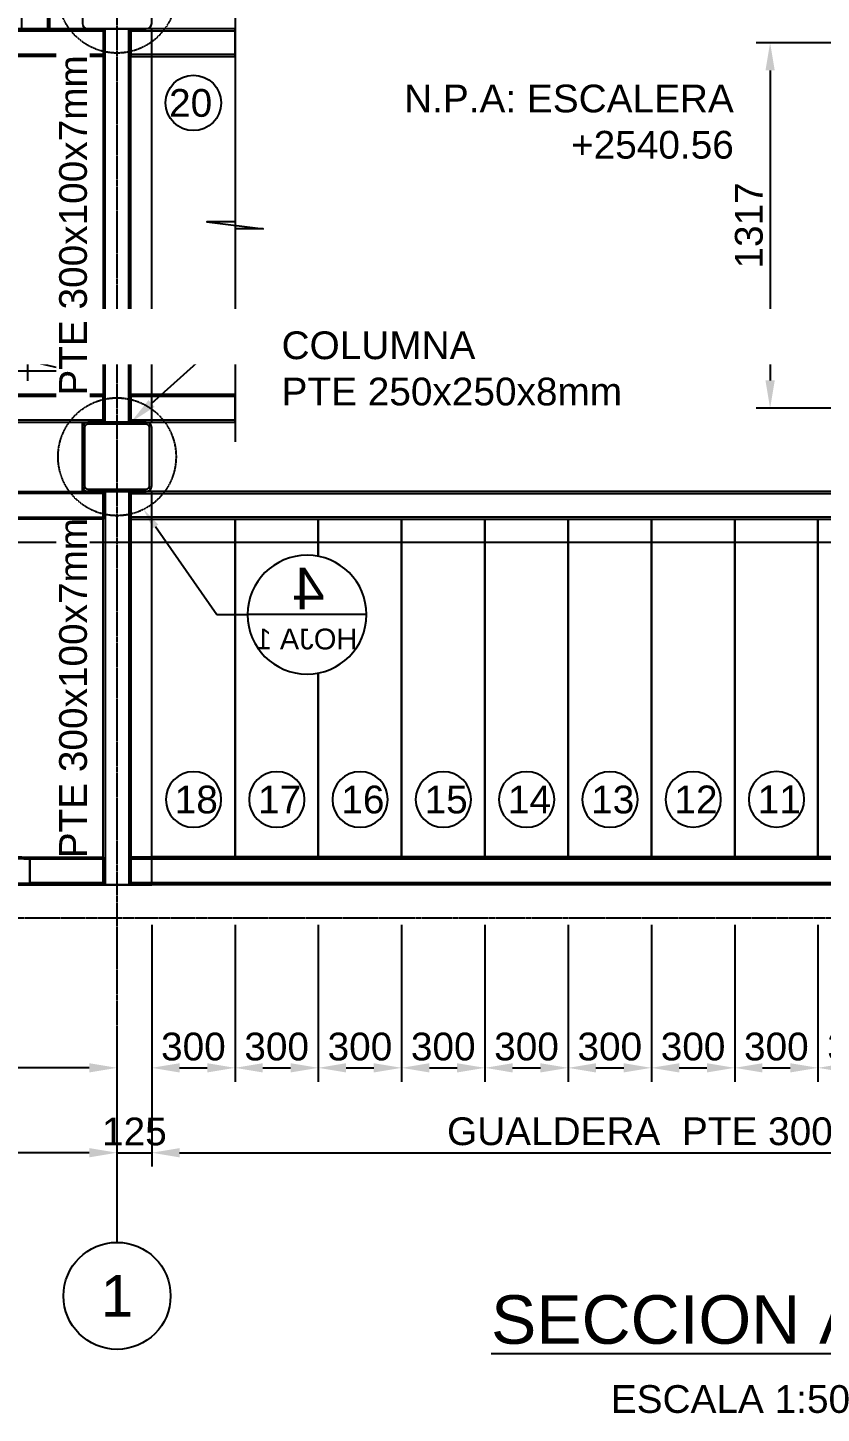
# Model space of a CAD drawing. Header units: millimetres. Extents: x -59786 to 1889966, y -10432 to 69447.
# Drawn here: x 1523 to 4382, y 16645 to 21639 of the extents above; entities that cross this region are included whole.
import ezdxf
from ezdxf import colors
from ezdxf.entities.mleader import LeaderData, LeaderLine
from ezdxf.enums import TextEntityAlignment as Align
from ezdxf.math import Vec2, Vec3

# ---------------------------------------------------------------- set-up
doc = ezdxf.new("R2010")
doc.units = ezdxf.units.MM
doc.header["$LTSCALE"] = 0.2
doc.set_wipeout_variables(frame=1)
doc.linetypes.add('CENTER', pattern=[50.8, 31.75, -6.35, 6.35, -6.35])
doc.linetypes.add('HIDDEN', pattern=[9.525, 6.35, -3.175])
for name, color, linetype in [('EE-5', 7, 'Continuous'), ('EE-TEXTO 1', 4, 'Continuous'), ('EE-TEXTO 2', 2, 'Continuous'), ('SIM-CONCRETO', 8, 'Continuous'), ('SIM-COTAS', 1, 'Continuous'), ('SIM-EJES', 8, 'CENTER'), ('SIM-OCULTOS', 8, 'HIDDEN'), ('SIM-PELDAÑOS', 5, 'Continuous'), ('SIM-PTE 250x250x8mm', 51, 'Continuous'), ('SIM-PTE 300x100x7', 213, 'Continuous')]:
    doc.layers.add(name, color=color, linetype=linetype)
doc.styles.add('ARIAL EE', font='arial.ttf')
doc.styles.get("Standard").update_dxf_attribs({"font": 'arial.ttf'})
doc.dimstyles.new('EE 1_STANDAR', dxfattribs={"dimtxt": 2, "dimasz": 2, "dimexe": 1, "dimexo": 0.5, "dimgap": 0.5, "dimtad": 1, "dimdec": 0, "dimdsep": 46, "dimtxsty": 'ARIAL EE', "dimcen": 1.5, "dimclrd": 256, "dimclre": 256, "dimclrt": 2, "dimadec": 0, "dimazin": 0, "dimtfac": 1, "dimtdec": 0, "dimtix": 1, "dimtmove": 0, "dimatfit": 2, "dimfxl": 1, "dimlwd": -1, "dimlwe": -1, "dimarcsym": 0})

# ---------------------------------------------------------------- blocks, each defined once
blk = doc.blocks.new('*D50')
at = {"layer": 'SIM-COTAS', "transparency": 16777216}
for p, q in [((4802.9, 21584.7), (4147.3, 21584.7)), ((4197.3, 21484.7), (4197.3, 20367.2)), ((4802.9, 20267.2), (4147.3, 20267.2))]:
    blk.add_line(p, q, dxfattribs=at)
for points in [[(4180.6, 21484.7), (4214, 21484.7), (4197.3, 21584.7)], [(4180.6, 20367.2), (4214, 20367.2), (4197.3, 20267.2)]]:
    blk.add_solid(points, dxfattribs=at)
at = {"layer": 'SIM-COTAS', "color": 2, "transparency": 16777216, "insert": (4121.2, 20926), "char_height": 100, "attachment_point": 5, "rotation": 90, "style": 'ARIAL EE'}
blk.add_mtext('1317', dxfattribs=at)
blk = doc.blocks.new('PELDAÑOS')
at = {"layer": 'EE-5'}
blk.add_circle((0, 0), 2, dxfattribs=at)
at = {"layer": 'EE-TEXTO 1', "style": 'ARIAL EE', "flags": 4}
blk.add_attdef('PELDAÑO', text='', height=2, dxfattribs=at).set_placement((-0.2, 0), align=Align.MIDDLE_CENTER)
blk = doc.blocks.new('TÍTULO')
at = {"layer": 'EE-TEXTO 1', "style": 'ARIAL EE'}
blk.add_attdef('%%UVISTAENPLANTA', text='', height=3.5, dxfattribs=at).set_placement((-0.542, 3.499), align=Align.CENTER)
at = {"layer": 'EE-TEXTO 2', "style": 'ARIAL EE'}
for tag, p in [('SUBTITULO', (-0.765, -1.271)), ('ESCALA1:100', (-0.318, -5.146))]:
    blk.add_attdef(tag, text='', height=2, dxfattribs=at).set_placement(p, align=Align.CENTER)
blk = doc.blocks.new('ITEM_1')
at = {"layer": 'EE-5'}
blk.add_circle((0, 0), 3.857, dxfattribs=at)
at = {"layer": 'EE-TEXTO 1', "style": 'ARIAL EE', "flags": 4}
blk.add_attdef('EJE', text='', height=3, dxfattribs=at).set_placement((0.001, -0.001), align=Align.MIDDLE_CENTER)
blk = doc.blocks.new('*D142')
at = {"layer": 'SIM-COTAS', "transparency": 16777216}
for p, q in [((1969.8, 18404.7), (1969.8, 17839.8)), ((2269.8, 18404.7), (2269.8, 17839.8)), ((2069.8, 17889.8), (2169.8, 17889.8))]:
    blk.add_line(p, q, dxfattribs=at)
for points in [[(2069.8, 17906.4), (2069.8, 17873.1), (1969.8, 17889.8)], [(2169.8, 17906.4), (2169.8, 17873.1), (2269.8, 17889.8)]]:
    blk.add_solid(points, dxfattribs=at)
at = {"layer": 'SIM-COTAS', "color": 2, "transparency": 16777216, "insert": (2119.8, 17965.9), "char_height": 100, "attachment_point": 5, "style": 'ARIAL EE'}
blk.add_mtext('300', dxfattribs=at)
blk = doc.blocks.new('*D143')
at = {"layer": 'SIM-COTAS', "transparency": 16777216}
for p, q in [((2269.8, 18404.7), (2269.8, 17839.8)), ((2569.8, 18404.7), (2569.8, 17839.8)), ((2369.8, 17889.8), (2469.8, 17889.8))]:
    blk.add_line(p, q, dxfattribs=at)
for points in [[(2369.8, 17906.4), (2369.8, 17873.1), (2269.8, 17889.8)], [(2469.8, 17906.4), (2469.8, 17873.1), (2569.8, 17889.8)]]:
    blk.add_solid(points, dxfattribs=at)
at = {"layer": 'SIM-COTAS', "color": 2, "transparency": 16777216, "insert": (2419.8, 17965.9), "char_height": 100, "attachment_point": 5, "style": 'ARIAL EE'}
blk.add_mtext('300', dxfattribs=at)
blk = doc.blocks.new('*D144')
at = {"layer": 'SIM-COTAS', "transparency": 16777216}
for p, q in [((2569.8, 18404.7), (2569.8, 17839.8)), ((2869.8, 18404.7), (2869.8, 17839.8)), ((2669.8, 17889.8), (2769.8, 17889.8))]:
    blk.add_line(p, q, dxfattribs=at)
for points in [[(2669.8, 17906.4), (2669.8, 17873.1), (2569.8, 17889.8)], [(2769.8, 17906.4), (2769.8, 17873.1), (2869.8, 17889.8)]]:
    blk.add_solid(points, dxfattribs=at)
at = {"layer": 'SIM-COTAS', "color": 2, "transparency": 16777216, "insert": (2719.8, 17965.9), "char_height": 100, "attachment_point": 5, "style": 'ARIAL EE'}
blk.add_mtext('300', dxfattribs=at)
blk = doc.blocks.new('*D145')
at = {"layer": 'SIM-COTAS', "transparency": 16777216}
for p, q in [((2869.8, 18404.7), (2869.8, 17839.8)), ((3169.8, 18404.7), (3169.8, 17839.8)), ((2969.8, 17889.8), (3069.8, 17889.8))]:
    blk.add_line(p, q, dxfattribs=at)
for points in [[(2969.8, 17906.4), (2969.8, 17873.1), (2869.8, 17889.8)], [(3069.8, 17906.4), (3069.8, 17873.1), (3169.8, 17889.8)]]:
    blk.add_solid(points, dxfattribs=at)
at = {"layer": 'SIM-COTAS', "color": 2, "transparency": 16777216, "insert": (3019.8, 17965.9), "char_height": 100, "attachment_point": 5, "style": 'ARIAL EE'}
blk.add_mtext('300', dxfattribs=at)
blk = doc.blocks.new('*D146')
at = {"layer": 'SIM-COTAS', "transparency": 16777216}
for p, q in [((3169.8, 18404.7), (3169.8, 17839.8)), ((3469.8, 18404.7), (3469.8, 17839.8)), ((3269.8, 17889.8), (3369.8, 17889.8))]:
    blk.add_line(p, q, dxfattribs=at)
for points in [[(3269.8, 17906.4), (3269.8, 17873.1), (3169.8, 17889.8)], [(3369.8, 17906.4), (3369.8, 17873.1), (3469.8, 17889.8)]]:
    blk.add_solid(points, dxfattribs=at)
at = {"layer": 'SIM-COTAS', "color": 2, "transparency": 16777216, "insert": (3319.8, 17965.9), "char_height": 100, "attachment_point": 5, "style": 'ARIAL EE'}
blk.add_mtext('300', dxfattribs=at)
blk = doc.blocks.new('*D147')
at = {"layer": 'SIM-COTAS', "transparency": 16777216}
for p, q in [((3469.8, 18404.7), (3469.8, 17839.8)), ((3769.8, 18404.7), (3769.8, 17839.8)), ((3569.8, 17889.8), (3669.8, 17889.8))]:
    blk.add_line(p, q, dxfattribs=at)
for points in [[(3569.8, 17906.4), (3569.8, 17873.1), (3469.8, 17889.8)], [(3669.8, 17906.4), (3669.8, 17873.1), (3769.8, 17889.8)]]:
    blk.add_solid(points, dxfattribs=at)
at = {"layer": 'SIM-COTAS', "color": 2, "transparency": 16777216, "insert": (3619.8, 17965.9), "char_height": 100, "attachment_point": 5, "style": 'ARIAL EE'}
blk.add_mtext('300', dxfattribs=at)
blk = doc.blocks.new('*D148')
at = {"layer": 'SIM-COTAS', "transparency": 16777216}
for p, q in [((3769.8, 18404.7), (3769.8, 17839.8)), ((4069.8, 18404.7), (4069.8, 17839.8)), ((3869.8, 17889.8), (3969.8, 17889.8))]:
    blk.add_line(p, q, dxfattribs=at)
for points in [[(3869.8, 17906.4), (3869.8, 17873.1), (3769.8, 17889.8)], [(3969.8, 17906.4), (3969.8, 17873.1), (4069.8, 17889.8)]]:
    blk.add_solid(points, dxfattribs=at)
at = {"layer": 'SIM-COTAS', "color": 2, "transparency": 16777216, "insert": (3919.8, 17965.9), "char_height": 100, "attachment_point": 5, "style": 'ARIAL EE'}
blk.add_mtext('300', dxfattribs=at)
blk = doc.blocks.new('*D149')
at = {"layer": 'SIM-COTAS', "transparency": 16777216}
for p, q in [((4069.8, 18404.7), (4069.8, 17839.8)), ((4369.8, 18404.7), (4369.8, 17839.8)), ((4169.8, 17889.8), (4269.8, 17889.8))]:
    blk.add_line(p, q, dxfattribs=at)
for points in [[(4169.8, 17906.4), (4169.8, 17873.1), (4069.8, 17889.8)], [(4269.8, 17906.4), (4269.8, 17873.1), (4369.8, 17889.8)]]:
    blk.add_solid(points, dxfattribs=at)
at = {"layer": 'SIM-COTAS', "color": 2, "transparency": 16777216, "insert": (4219.8, 17965.9), "char_height": 100, "attachment_point": 5, "style": 'ARIAL EE'}
blk.add_mtext('300', dxfattribs=at)
blk = doc.blocks.new('*D150')
at = {"layer": 'SIM-COTAS', "transparency": 16777216}
for p, q in [((4369.8, 18404.7), (4369.8, 17839.8)), ((4669.8, 18404.7), (4669.8, 17839.8)), ((4469.8, 17889.8), (4569.8, 17889.8))]:
    blk.add_line(p, q, dxfattribs=at)
for points in [[(4469.8, 17906.4), (4469.8, 17873.1), (4369.8, 17889.8)], [(4569.8, 17906.4), (4569.8, 17873.1), (4669.8, 17889.8)]]:
    blk.add_solid(points, dxfattribs=at)
at = {"layer": 'SIM-COTAS', "color": 2, "transparency": 16777216, "insert": (4519.8, 17965.9), "char_height": 100, "attachment_point": 5, "style": 'ARIAL EE'}
blk.add_mtext('300', dxfattribs=at)
blk = doc.blocks.new('*D156')
at = {"layer": 'SIM-COTAS', "transparency": 16777216}
for p, q in [((1969.8, 18404.7), (1969.8, 17533.8)), ((1844.8, 17285.7), (1844.8, 17633.8)), ((1744.8, 17583.8), (1644.8, 17583.8)), ((1844.8, 17583.8), (1969.8, 17583.8)), ((2069.8, 17583.8), (2169.8, 17583.8))]:
    blk.add_line(p, q, dxfattribs=at)
for points in [[(1744.8, 17600.4), (1744.8, 17567.1), (1844.8, 17583.8)], [(2069.8, 17600.4), (2069.8, 17567.1), (1969.8, 17583.8)]]:
    blk.add_solid(points, dxfattribs=at)
at = {"layer": 'SIM-COTAS', "color": 2, "transparency": 16777216, "insert": (1907.3, 17659.8), "char_height": 100, "attachment_point": 5, "style": 'ARIAL EE'}
blk.add_mtext('125', dxfattribs=at)
blk = doc.blocks.new('*D157')
at = {"layer": 'SIM-COTAS', "transparency": 16777216}
for p, q in [((1969.8, 18404.7), (1969.8, 17533.8)), ((6169.8, 18404.7), (6169.8, 17533.8)), ((2069.8, 17583.8), (6069.8, 17583.8))]:
    blk.add_line(p, q, dxfattribs=at)
for points in [[(2069.8, 17600.4), (2069.8, 17567.1), (1969.8, 17583.8)], [(6069.8, 17600.4), (6069.8, 17567.1), (6169.8, 17583.8)]]:
    blk.add_solid(points, dxfattribs=at)
at = {"layer": 'SIM-COTAS', "color": 2, "transparency": 16777216, "insert": (4069.8, 17660.5), "char_height": 100, "attachment_point": 5, "style": 'ARIAL EE'}
blk.add_mtext('GUALDERA  PTE 300x100x7mm', dxfattribs=at)
blk = doc.blocks.new('*D160')
at = {"layer": 'SIM-COTAS', "transparency": 16777216}
for p, q in [((-109.3, 18404.7), (-109.3, 17533.8)), ((1844.8, 17285.7), (1844.8, 17633.8)), ((1744.8, 17583.8), (-9.3, 17583.8))]:
    blk.add_line(p, q, dxfattribs=at)
for points in [[(-9.3, 17600.4), (-9.3, 17567.1), (-109.3, 17583.8)], [(1744.8, 17600.4), (1744.8, 17567.1), (1844.8, 17583.8)]]:
    blk.add_solid(points, dxfattribs=at)
at = {"layer": 'SIM-COTAS', "color": 2, "transparency": 16777216, "insert": (867.8, 17659.8), "char_height": 100, "attachment_point": 5, "style": 'ARIAL EE'}
blk.add_mtext('1954', dxfattribs=at)
blk = doc.blocks.new('*D162')
at = {"layer": 'SIM-COTAS', "transparency": 16777216}
for p, q in [((-109.3, 18404.7), (-109.3, 17839.8)), ((1844.8, 17285.7), (1844.8, 17939.8)), ((1744.8, 17889.8), (-9.3, 17889.8))]:
    blk.add_line(p, q, dxfattribs=at)
for points in [[(-9.3, 17906.4), (-9.3, 17873.1), (-109.3, 17889.8)], [(1744.8, 17906.4), (1744.8, 17873.1), (1844.8, 17889.8)]]:
    blk.add_solid(points, dxfattribs=at)
at = {"layer": 'SIM-COTAS', "color": 2, "transparency": 16777216, "insert": (867.8, 17965.8), "char_height": 100, "attachment_point": 5, "style": 'ARIAL EE'}
blk.add_mtext('PTE 50x50x2mm', dxfattribs=at)
blk = doc.blocks.new('*D168')
at = {"layer": 'SIM-COTAS', "color": 2, "transparency": 16777216, "insert": (1686.9, 19258.5), "char_height": 100, "attachment_point": 5, "rotation": 90, "style": 'ARIAL EE', "bg_fill": 3, "box_fill_scale": 1.1, "bg_fill_color": 256, "bg_fill_true_color": 13158600, "bg_fill_transparency": 0}
blk.add_mtext('PTE 300x100x7mm', dxfattribs=at)
blk = doc.blocks.new('*D193')
at = {"layer": 'SIM-COTAS', "color": 2, "transparency": 16777216, "insert": (1686.9, 20926), "char_height": 100, "attachment_point": 5, "rotation": 90, "style": 'ARIAL EE', "bg_fill": 3, "box_fill_scale": 1.1, "bg_fill_color": 256, "bg_fill_true_color": 13158600, "bg_fill_transparency": 0}
blk.add_mtext('PTE 300x100x7mm', dxfattribs=at)
blk = doc.blocks.new('*D194')
at = {"layer": 'SIM-COTAS', "color": 2, "transparency": 16777216, "insert": (786.1, 21718.7), "char_height": 100, "attachment_point": 5, "style": 'ARIAL EE', "bg_fill": 3, "box_fill_scale": 1.1, "bg_fill_color": 256, "bg_fill_true_color": 13158600, "bg_fill_transparency": 0}
blk.add_mtext('PTE 300x100x7mm', dxfattribs=at)
blk = doc.blocks.new('ITEM DETALLE')
at = {"color": 7, "transparency": 16777216}
blk.add_wipeout([(0, 4.286), (-0.836, 4.203), (-1.64, 3.959), (-2.381, 3.563), (-3.03, 3.03), (-3.563, 2.381), (-3.959, 1.64), (-4.203, 0.836), (-4.286, 0), (-4.203, -0.836), (-3.959, -1.64), (-3.563, -2.381), (-3.03, -3.03), (-2.381, -3.563), (-1.64, -3.959), (-0.836, -4.203), (0, -4.286), (0.836, -4.203), (1.64, -3.959), (2.381, -3.563), (3.03, -3.03), (3.563, -2.381), (3.959, -1.64), (4.203, -0.836), (4.286, 0), (4.203, 0.836), (3.959, 1.64), (3.563, 2.381), (3.03, 3.03), (2.381, 3.563), (1.64, 3.959), (0.836, 4.203)], dxfattribs=at)
at = {"layer": 'EE-5', "color": 7, "transparency": 16777216}
blk.add_line((-4.286, 0), (4.286, 0), dxfattribs=at)
blk.add_circle((0, 0), 4.286, dxfattribs=at)
at = {"layer": 'EE-TEXTO 1', "color": 4, "transparency": 16777216, "style": 'ARIAL EE'}
blk.add_attdef('X', text='', height=3, dxfattribs=at).set_placement((-0.108, 1.896), align=Align.MIDDLE_CENTER)
at = {"layer": 'EE-TEXTO 2', "color": 2, "transparency": 16777216, "style": 'ARIAL EE'}
blk.add_attdef('###', text='', height=1.5, dxfattribs=at).set_placement((0.04, -1.756), align=Align.MIDDLE_CENTER)

msp = doc.modelspace()

# ---------------------------------------------------------------- linework, layer by layer
at = {"layer": 'SIM-COTAS'}
for points in [[(2269.821, 21705.293), (2269.821, 20938.451), (2167.928, 20938.451), (2371.714, 20913.451), (2269.821, 20913.451), (2269.821, 20146.609)], [(5130.894, 20401.698), (6770.929, 20401.698), (6770.929, 19782.794), (1088.456, 19782.794), (1088.456, 20401.698), (1678.489, 20401.698), (1521.65, 20438.057), (1521.65, 20366.223)]]:
    msp.add_lwpolyline(points, dxfattribs=at)
at = {"layer": 'SIM-EJES'}
for p, q in [((1844.821, 17260.694), (1844.821, 26567.979)), ((9248.937, 18429.656), (-1185.761, 18429.656))]:
    msp.add_line(p, q, dxfattribs=at)
at = {"layer": 'SIM-OCULTOS'}
for p, q in [((1594.821, 24641.984, -0.02), (1594.821, 21634.656, 1.947)), ((-234.354, 21627.656, 0.002), (1794.821, 21627.656, 4.568)), ((1801.821, 20217.246, 3.862), (1801.821, 21634.656)), ((1887.821, 20217.242, 8.264), (1887.821, 21634.653, 4.402)), ((1894.821, 21627.656), (2269.821, 21627.656)), ((1794.821, 21541.656, 4.568), (-222.578, 21541.656, -0.002)), ((2269.821, 21541.656), (1894.821, 21541.656)), ((-56.402, 20310.246, 3.862), (1794.821, 20310.246, 3.862)), ((1894.821, 20310.246), (2269.821, 20310.246)), ((1794.821, 20224.246, 3.862), (-42.71, 20224.246, 3.862)), ((2269.821, 20224.246), (1894.821, 20224.246)), ((1801.821, 19967.246, 3.862), (1801.821, 18549.835)), ((1887.821, 19967.249, 8.264), (1887.821, 18549.839, 4.402)), ((1894.821, 19960.246, 3.862), (6244.821, 19960.246, 3.862)), ((6244.821, 19874.246, 3.862), (1894.821, 19874.246, 3.862)), ((1894.821, 18642.835, -4.402), (6244.821, 18642.835, -4.402)), ((6244.821, 18556.835, -4.402), (1894.821, 18556.835, -4.402))]:
    msp.add_line(p, q, dxfattribs=at)
for points in [[(-235.312, 21634.656), (1794.821, 21634.656), (1794.821, 21534.656), (-221.62, 21534.656)], [(1894.821, 20217.246), (1894.821, 21634.656), (1794.821, 21634.656), (1794.821, 20217.246)], [(1894.821, 21534.656), (2269.821, 21534.656), (2269.821, 21634.656), (1894.821, 21634.656)], [(1969.821, 21534.656), (2269.821, 21534.656), (2269.821, 20317.246), (1969.821, 20317.246)], [(-42.71, 20217.246), (1794.821, 20217.246), (1794.821, 20317.246), (-56.402, 20317.246)], [(1894.821, 20217.246), (2269.821, 20217.246), (2269.821, 20317.246), (1894.821, 20317.246)], [(1894.821, 19967.246), (1894.821, 18549.835), (1794.821, 18549.835), (1794.821, 19967.246)]]:
    msp.add_lwpolyline(points, close=True, dxfattribs=at)
at = {"layer": 'SIM-PELDAÑOS'}
for points in [[(1969.821, 19867.246), (2269.821, 19867.246), (2269.821, 18649.835), (1969.821, 18649.835)], [(2269.821, 19867.246), (2569.821, 19867.246), (2569.821, 18649.835), (2269.821, 18649.835)], [(2569.821, 19867.246), (2869.821, 19867.246), (2869.821, 18649.835), (2569.821, 18649.835)], [(2869.821, 19867.246), (3169.821, 19867.246), (3169.821, 18649.835), (2869.821, 18649.835)], [(3169.821, 19867.246), (3469.821, 19867.246), (3469.821, 18649.835), (3169.821, 18649.835)], [(3469.821, 19867.246), (3769.821, 19867.246), (3769.821, 18649.835), (3469.821, 18649.835)], [(3769.821, 19867.246), (4069.821, 19867.246), (4069.821, 18649.835), (3769.821, 18649.835)], [(4069.821, 19867.246), (4369.821, 19867.246), (4369.821, 18649.835), (4069.821, 18649.835)], [(4369.821, 19867.246), (4669.821, 19867.246), (4669.821, 18649.835), (4369.821, 18649.835)]]:
    msp.add_lwpolyline(points, close=True, dxfattribs=at)
at = {"layer": 'SIM-PTE 250x250x8mm'}
for points in [[(1739.571, 21634.656), (1950.071, 21634.656, 0.41421356), (1969.821, 21654.406), (1969.821, 21864.906, 0.41421356), (1950.071, 21884.656), (1739.571, 21884.656, 0.41421356), (1719.821, 21864.906), (1719.821, 21654.406, 0.41421356)], [(1739.571, 19967.246), (1950.071, 19967.246, 0.41421356), (1969.821, 19986.996), (1969.821, 20197.496, 0.41421356), (1950.071, 20217.246), (1739.571, 20217.246, 0.41421356), (1719.821, 20197.496), (1719.821, 19986.996, 0.41421356)], [(1739.571, 19975.246), (1950.071, 19975.246, 0.41421356), (1961.821, 19986.996), (1961.821, 20197.496, 0.41421356), (1950.071, 20209.246), (1739.571, 20209.246, 0.41421356), (1727.821, 20197.496), (1727.821, 19986.996, 0.41421356)]]:
    msp.add_lwpolyline(points, format="xyb", close=True, dxfattribs=at)
at = {"layer": 'SIM-PTE 300x100x7'}
for points in [[(1601.821, 24643.398), (1601.821, 21634.656), (1501.821, 21634.656), (1501.821, 24631.281), (1551.037, 24641.22)], [(1894.821, 19867.246), (6244.821, 19867.246), (6244.821, 19967.246), (1894.821, 19967.246)]]:
    msp.add_lwpolyline(points, close=True, dxfattribs=at)
at = {"layer": 'SIM-PTE 300x100x7', "elevation": -4.402}
msp.add_lwpolyline([(1894.821, 18649.835), (6244.821, 18649.835), (6244.821, 18549.835), (1894.821, 18549.835)], close=True, dxfattribs=at)

# ---------------------------------------------------------------- block references
ref = msp.add_blockref('PELDAÑOS', (2119.821, 21367.584), dxfattribs=dict(xscale=50, yscale=50, zscale=50))
ref.add_attrib('PELDAÑO', '20', dxfattribs={"layer": 'EE-TEXTO 1', "height": 100, "style": 'ARIAL EE'}).set_placement((2109.843, 21367.584), align=Align.MIDDLE_CENTER)
ref = msp.add_blockref('PELDAÑOS', (2120.322, 18856.907), dxfattribs=dict(xscale=-50, yscale=50, zscale=50))
ref.add_attrib('PELDAÑO', '18', dxfattribs={"layer": 'EE-TEXTO 1', "height": 100, "style": 'ARIAL EE'}).set_placement((2130.3, 18856.907), align=Align.MIDDLE_CENTER)
ref = msp.add_blockref('PELDAÑOS', (2420.322, 18856.907), dxfattribs=dict(xscale=-50, yscale=50, zscale=50))
ref.add_attrib('PELDAÑO', '17', dxfattribs={"layer": 'EE-TEXTO 1', "height": 100, "style": 'ARIAL EE'}).set_placement((2430.3, 18856.907), align=Align.MIDDLE_CENTER)
ref = msp.add_blockref('PELDAÑOS', (2720.322, 18856.907), dxfattribs=dict(xscale=-50, yscale=50, zscale=50))
ref.add_attrib('PELDAÑO', '16', dxfattribs={"layer": 'EE-TEXTO 1', "height": 100, "style": 'ARIAL EE'}).set_placement((2730.3, 18856.907), align=Align.MIDDLE_CENTER)
ref = msp.add_blockref('PELDAÑOS', (3020.322, 18856.907), dxfattribs=dict(xscale=-50, yscale=50, zscale=50))
ref.add_attrib('PELDAÑO', '15', dxfattribs={"layer": 'EE-TEXTO 1', "height": 100, "style": 'ARIAL EE'}).set_placement((3030.3, 18856.907), align=Align.MIDDLE_CENTER)
ref = msp.add_blockref('PELDAÑOS', (3320.322, 18856.907), dxfattribs=dict(xscale=-50, yscale=50, zscale=50))
ref.add_attrib('PELDAÑO', '14', dxfattribs={"layer": 'EE-TEXTO 1', "height": 100, "style": 'ARIAL EE'}).set_placement((3330.3, 18856.907), align=Align.MIDDLE_CENTER)
ref = msp.add_blockref('PELDAÑOS', (3620.322, 18856.907), dxfattribs=dict(xscale=-50, yscale=50, zscale=50))
ref.add_attrib('PELDAÑO', '13', dxfattribs={"layer": 'EE-TEXTO 1', "height": 100, "style": 'ARIAL EE'}).set_placement((3630.301, 18856.907), align=Align.MIDDLE_CENTER)
ref = msp.add_blockref('PELDAÑOS', (3920.322, 18857.245, 0.589), dxfattribs=dict(xscale=-50, yscale=50, zscale=50))
ref.add_attrib('PELDAÑO', '12', dxfattribs={"layer": 'EE-TEXTO 1', "height": 100, "style": 'ARIAL EE'}).set_placement((3930.3, 18857.245, 0.589), align=Align.MIDDLE_CENTER)
ref = msp.add_blockref('PELDAÑOS', (4220.322, 18857.582, 0.754), dxfattribs=dict(xscale=-50, yscale=50, zscale=50))
ref.add_attrib('PELDAÑO', '11', dxfattribs={"layer": 'EE-TEXTO 1', "height": 100, "style": 'ARIAL EE'}).set_placement((4230.3, 18857.582, 0.754), align=Align.MIDDLE_CENTER)
at = {"layer": 'EE-TEXTO 1'}
ref = msp.add_blockref('TÍTULO', (4809.016, 16720.27), dxfattribs=dict(at, xscale=50, yscale=50, zscale=50))
ref.add_attrib('ESCALA1:100', 'ESCALA 1:50', dxfattribs={"layer": 'EE-TEXTO 2', "height": 100, "style": 'ARIAL EE'}).set_placement((4054.533, 16646.12), align=Align.CENTER)
ref.add_attrib('%%UVISTAENPLANTA', '%%USECCION A - A', dxfattribs={"height": 175, "style": 'ARIAL EE'}).set_placement((4054.533, 16895.225), align=Align.CENTER)
at = {"layer": 'SIM-COTAS'}
ref = msp.add_blockref('ITEM_1', (1844.821, 17067.837), dxfattribs=dict(at, xscale=50.00000000000001, yscale=50.00000000000001, zscale=50.00000000000001, rotation=179.9999999999999))
ref.add_attrib('EJE', '1', dxfattribs={"layer": 'EE-TEXTO 1', "height": 150, "style": 'ARIAL EE', "flags": 4}).set_placement((1844.754, 17067.881), align=Align.MIDDLE_CENTER)

# ---------------------------------------------------------------- dimensions: what is measured, and where the dimension line sits
for base, p1, p2, angle, picture, middle in [((4197.311, 20267.246), (4827.901, 21584.656), (4827.901, 20267.246, 3.862), 90, '*D50', (4121.22, 20925.951)), ((-109.28, 17583.775), (1844.821, 17260.694), (-109.28, 18429.656), 180, '*D160', (867.771, 17659.832))]:
    dim = msp.add_linear_dim(base=base, p1=p1, p2=p2, angle=angle, dimstyle='EE 1_STANDAR', dxfattribs=at)
    dim.commit()
    dim.dimension.update_dxf_attribs({"geometry": picture, "text_midpoint": middle})
dim = msp.add_linear_dim(base=(-109.28, 17889.772), p1=(1844.821, 17260.694), p2=(-109.28, 18429.656), angle=180, text='PTE 50x50x2mm', dimstyle='EE 1_STANDAR', dxfattribs=at)
dim.commit()
dim.dimension.update_dxf_attribs({"geometry": '*D162', "text_midpoint": (867.771, 17965.829)})
for base, p1, p2, picture, middle in [((1969.821, 17583.775), (1844.821, 17260.694), (1969.821, 18429.656), '*D156', (1907.321, 17659.832)), ((2269.821, 17889.772), (1969.821, 18429.656), (2269.821, 18429.656), '*D142', (2119.821, 17965.863)), ((2569.821, 17889.772), (2269.821, 18429.656), (2569.821, 18429.656), '*D143', (2419.821, 17965.863)), ((2869.821, 17889.772), (2569.821, 18429.656), (2869.821, 18429.656), '*D144', (2719.821, 17965.863)), ((3169.821, 17889.772), (2869.821, 18429.656), (3169.821, 18429.656), '*D145', (3019.821, 17965.863)), ((3469.821, 17889.772), (3169.821, 18429.656), (3469.821, 18429.656), '*D146', (3319.821, 17965.863)), ((3769.821, 17889.772), (3469.821, 18429.656), (3769.821, 18429.656), '*D147', (3619.821, 17965.863)), ((4069.821, 17889.772), (3769.821, 18429.656), (4069.821, 18429.656), '*D148', (3919.821, 17965.863)), ((4369.821, 17889.772), (4069.821, 18429.656), (4369.821, 18429.656), '*D149', (4219.821, 17965.863)), ((4669.821, 17889.772), (4369.821, 18429.656), (4669.821, 18429.656), '*D150', (4519.821, 17965.863))]:
    dim = msp.add_linear_dim(base=base, p1=p1, p2=p2, dimstyle='EE 1_STANDAR', dxfattribs=at)
    dim.commit()
    dim.dimension.update_dxf_attribs({"geometry": picture, "text_midpoint": middle})
dim = msp.add_linear_dim(base=(6169.821, 17583.775), p1=(1969.821, 18429.656), p2=(6169.821, 18429.656), text='GUALDERA  PTE 300x100x7mm', dimstyle='EE 1_STANDAR', dxfattribs=at)
dim.commit()
dim.dimension.update_dxf_attribs({"geometry": '*D157', "text_midpoint": (4069.821, 17660.514)})

# ---------------------------------------------------------------- leaders
at = {"layer": 'SIM-COTAS', "linetype": 'Continuous'}
ml = msp.add_multileader_mtext('Standard', dxfattribs=at)
ml.set_content('{\\C2;COLUMNA\\P\\A1;PTE 250x250x8mm}', color=256)
ml.set_leader_properties()
ml.build(insert=Vec2(0, 0))
ml.multileader.update_dxf_attribs({"dogleg_length": 0.0025, "arrow_head_size": 100, "scale": 50})
ctx = ml.context
ctx.base_point, ctx.scale, ctx.char_height, ctx.arrow_head_size, ctx.landing_gap_size, ctx.plane_origin = Vec3(2387.435, 20493.216), 50, 100, 100, 50, Vec3(-2063.969, 37668.534)
notes = []
notes.append((ctx, [(0, (1, 1, 0), (2201.257, 20493.216), (1, 0), 186.178, [(0, [(1894.821, 20217.246)], 0, [])])]))
ctx.mtext.insert, ctx.mtext.width, ctx.mtext.defined_height, ctx.mtext.flow_direction = Vec3(2437.435, 20544.069), 1234.08384, 411.095, 5
at = {"layer": 'SIM-COTAS'}
ml = msp.add_multileader_block('Standard', dxfattribs=at)
ml.set_content('ITEM DETALLE', color=256, scale=-50)
ml.set_attribute('X', '4', width=0)
ml.set_attribute('###', 'HOJA 1', width=0)
ml.set_leader_properties(color=256)
ml.build(insert=Vec2(0, 0))
ml.multileader.update_dxf_attribs({"arrow_head_size": 75, "scale": 50})
ctx = ml.context
ctx.base_point, ctx.scale, ctx.char_height, ctx.arrow_head_size, ctx.landing_gap_size, ctx.plane_origin = Vec3(2314.95, 19523.146), 50, 200, 75, 100, Vec3(1929.697, 19081.243)
ctx.text_align_type = 2
notes.append((ctx, [(1, (1, 1, 0), (2204.598, 19523.146), (1, 0), 110.352, [(0, [(1940.567, 19902.632)], 0, [])])]))
ctx.block.insert, ctx.block.scale = Vec3(2529.235, 19523.146), Vec3(-50, 50, 50)
for ctx, leaders in notes:
    for number, flags, end, landing, length, lines in leaders:
        leader = LeaderData()
        leader.index, (leader.has_last_leader_line, leader.has_dogleg_vector, leader.attachment_direction) = number, flags
        leader.last_leader_point, leader.dogleg_vector, leader.dogleg_length = Vec3(end), Vec3(landing), length
        for number, points, colour, breaks in lines:
            line = LeaderLine()
            line.index, line.vertices, line.color, line.breaks = number, Vec3.list(points), colors.encode_raw_color(colour), breaks
            leader.lines.append(line)
        ctx.leaders.append(leader)

# ---------------------------------------------------------------- next in the draw order: texts
at = {"layer": 'SIM-COTAS', "color": 2, "insert": (4066.614, 21165.399), "char_height": 100, "width": 1324.60984, "attachment_point": 9, "style": 'ARIAL EE', "bg_fill": 3, "box_fill_scale": 1.5, "bg_fill_color": 256, "bg_fill_transparency": 0}
msp.add_mtext('N.P.A: ESCALERA\\P+2540.56', dxfattribs=at)

# ---------------------------------------------------------------- next in the draw order: dimensions: what is measured, and where the dimension line sits
at = {"layer": 'SIM-COTAS'}
dim = msp.add_linear_dim(base=(1762.946, 18549.835), p1=(1894.821, 19967.246), p2=(1894.821, 18549.835, -4.402), angle=90, text='PTE 300x100x7mm', dimstyle='EE 1_STANDAR', override={"dimse1": 1, "dimse2": 1, "dimsd1": 1, "dimsd2": 1, "dimtfill": 1}, dxfattribs=at)
dim.commit()
dim.dimension.update_dxf_attribs({"geometry": '*D168', "text_midpoint": (1686.854, 19258.541)})

# ---------------------------------------------------------------- next in the draw order: linework, layer by layer
at = {"layer": 'SIM-CONCRETO'}
msp.add_line((1531.054, 18549.659, -4.568), (1794.821, 18549.659), dxfattribs=at)
at = {"layer": 'SIM-OCULTOS'}
for p, q in [((1794.821, 19960.246, 3.862), (-8.398, 19960.246, 3.862)), ((9.705, 19874.246, 3.862), (1794.821, 19874.246, 3.862)), ((1530.261, 18642.659, -4.568), (1794.821, 18642.659)), ((1794.821, 18556.659), (1530.261, 18556.659, -4.568))]:
    msp.add_line(p, q, dxfattribs=at)
at = {"layer": 'SIM-OCULTOS', "elevation": -4.568}
msp.add_lwpolyline([(-10.204, 19979.852, 0.37572026), (1531.006, 18649.659), (1531.054, 18549.659, -0.3756789), (-109.28, 19966.286), (-10.204, 19979.852)], format="xyb", dxfattribs=at)
at = {"layer": 'SIM-OCULTOS'}
msp.add_lwpolyline([(-8.398, 19967.246), (1794.821, 19967.246), (1794.821, 19867.246), (9.705, 19867.246)], close=True, dxfattribs=at)
at = {"layer": 'SIM-OCULTOS', "elevation": -4.568}
msp.add_lwpolyline([(1530.261, 18649.659), (1794.821, 18649.659), (1794.821, 18549.659), (1530.261, 18549.659)], close=True, dxfattribs=at)
at = {"layer": 'SIM-OCULTOS'}
for centre, radius, start, end in [((1520.551, 20195.493, -0.706), 1551.87, 188.017764, 270.3861), ((1520.549, 20195.492, -0.706), 1639.867, 188.005881, 270.366913)]:
    msp.add_arc(centre, radius, start, end, dxfattribs=at)
at = {"layer": 'SIM-PELDAÑOS'}
msp.add_lwpolyline([(1969.821, 21634.656), (-336.245, 21634.656), (-109.28, 19966.286, 0.37566336), (1531.054, 18549.625), (1969.821, 18549.835), (1969.821, 19967.246), (1719.821, 19967.246), (1719.821, 20217.246), (1969.821, 20217.246)], format="xyb", close=True, dxfattribs=at)

# ---------------------------------------------------------------- next in the draw order: dimensions: what is measured, and where the dimension line sits
at = {"layer": 'SIM-COTAS'}
dim = msp.add_linear_dim(base=(1762.946, 20217.246), p1=(1894.821, 21634.656), p2=(1894.821, 20217.246, -4.402), angle=90, text='PTE 300x100x7mm', dimstyle='EE 1_STANDAR', override={"dimse1": 1, "dimse2": 1, "dimsd1": 1, "dimsd2": 1, "dimtfill": 1}, dxfattribs=at)
dim.commit()
dim.dimension.update_dxf_attribs({"geometry": '*D193', "text_midpoint": (1686.854, 20925.951)})

# ---------------------------------------------------------------- next in the draw order: dimensions: what is measured, and where the dimension line sits
dim = msp.add_linear_dim(base=(-222.578, 21642.656), p1=(1794.821, 21541.656, 4.568), p2=(-222.578, 21541.656, -0.002), text='PTE 300x100x7mm', dimstyle='EE 1_STANDAR', override={"dimse1": 1, "dimse2": 1, "dimsd1": 1, "dimsd2": 1, "dimtfill": 1}, dxfattribs=at)
dim.commit()
dim.dimension.update_dxf_attribs({"geometry": '*D194', "text_midpoint": (786.121, 21718.748)})

# ---------------------------------------------------------------- next in the draw order: leaders
at = {"layer": 'SIM-COTAS', "linetype": 'Continuous'}
ml = msp.add_multileader_mtext('Standard', dxfattribs=at)
ml.set_content('{\\C2;PTE 300x100x7}', color=256)
ml.set_leader_properties()
ml.build(insert=Vec2(0, 0))
ml.multileader.update_dxf_attribs({"dogleg_length": 0.0025, "arrow_head_size": 100, "scale": 50})
ctx = ml.context
ctx.base_point, ctx.scale, ctx.char_height, ctx.arrow_head_size, ctx.landing_gap_size, ctx.plane_origin = Vec3(10968.553, 20524.012), 50, 100, 100, 50, Vec3(15958.406, 36223.621)
ctx.text_align_type = 2
notes = []
notes.append((ctx, [(0, (1, 1, 0), (12231.675, 20524.012), (-1, 0), 186.178, [(1, [(12436.345, 19967.246), (12492.651, 20317.246)], 0, [])])]))
ctx.mtext.insert, ctx.mtext.rotation, ctx.mtext.width, ctx.mtext.defined_height, ctx.mtext.alignment, ctx.mtext.flow_direction = Vec3(11995.497, 20574.899), 6.28318531, 994.35046, 411.095, 3, 5
ctx.mtext.has_bg_fill, ctx.mtext.bg_color, ctx.mtext.bg_scale_factor, ctx.mtext.bg_transparency, ctx.mtext.use_window_bg_color = 1, -1073741824, 1.5, 0, 1
for ctx, leaders in notes:
    for number, flags, end, landing, length, lines in leaders:
        leader = LeaderData()
        leader.index, (leader.has_last_leader_line, leader.has_dogleg_vector, leader.attachment_direction) = number, flags
        leader.last_leader_point, leader.dogleg_vector, leader.dogleg_length = Vec3(end), Vec3(landing), length
        for number, points, colour, breaks in lines:
            line = LeaderLine()
            line.index, line.vertices, line.color, line.breaks = number, Vec3.list(points), colors.encode_raw_color(colour), breaks
            leader.lines.append(line)
        ctx.leaders.append(leader)

# ---------------------------------------------------------------- next in the draw order: linework, layer by layer
at = {"layer": 'SIM-OCULTOS'}
msp.add_circle((1844.821, 21759.656), 212.416, dxfattribs=at)

# ---------------------------------------------------------------- next in the draw order: leaders
at = {"layer": 'SIM-COTAS', "linetype": 'Continuous'}
ml = msp.add_multileader_mtext('Standard', dxfattribs=at)
ml.set_content('{\\C2;PTE 300x100x7}', color=256)
ml.set_leader_properties()
ml.build(insert=Vec2(0, 0))
ml.multileader.update_dxf_attribs({"dogleg_length": 0.0025, "arrow_head_size": 100, "scale": 50})
ctx = ml.context
ctx.base_point, ctx.scale, ctx.char_height, ctx.arrow_head_size, ctx.landing_gap_size, ctx.plane_origin = Vec3(23001.806, 20524.012), 50, 100, 100, 50, Vec3(27991.659, 36223.621)
ctx.text_align_type = 2
notes = []
notes.append((ctx, [(0, (1, 1, 0), (24264.928, 20524.012), (-1, 0), 186.178, [(1, [(24469.598, 19967.246), (24525.904, 20317.246)], 0, [])])]))
ctx.mtext.insert, ctx.mtext.rotation, ctx.mtext.width, ctx.mtext.defined_height, ctx.mtext.alignment, ctx.mtext.flow_direction = Vec3(24028.75, 20574.899), 6.28318531, 994.35046, 411.095, 3, 5
ctx.mtext.has_bg_fill, ctx.mtext.bg_color, ctx.mtext.bg_scale_factor, ctx.mtext.bg_transparency, ctx.mtext.use_window_bg_color = 1, -1073741824, 1.5, 0, 1
for ctx, leaders in notes:
    for number, flags, end, landing, length, lines in leaders:
        leader = LeaderData()
        leader.index, (leader.has_last_leader_line, leader.has_dogleg_vector, leader.attachment_direction) = number, flags
        leader.last_leader_point, leader.dogleg_vector, leader.dogleg_length = Vec3(end), Vec3(landing), length
        for number, points, colour, breaks in lines:
            line = LeaderLine()
            line.index, line.vertices, line.color, line.breaks = number, Vec3.list(points), colors.encode_raw_color(colour), breaks
            leader.lines.append(line)
        ctx.leaders.append(leader)

# ---------------------------------------------------------------- next in the draw order: linework, layer by layer
at = {"layer": 'SIM-OCULTOS'}
msp.add_circle((1844.821, 20092.246), 212.416, dxfattribs=at)

doc.saveas('drawing.dxf')
